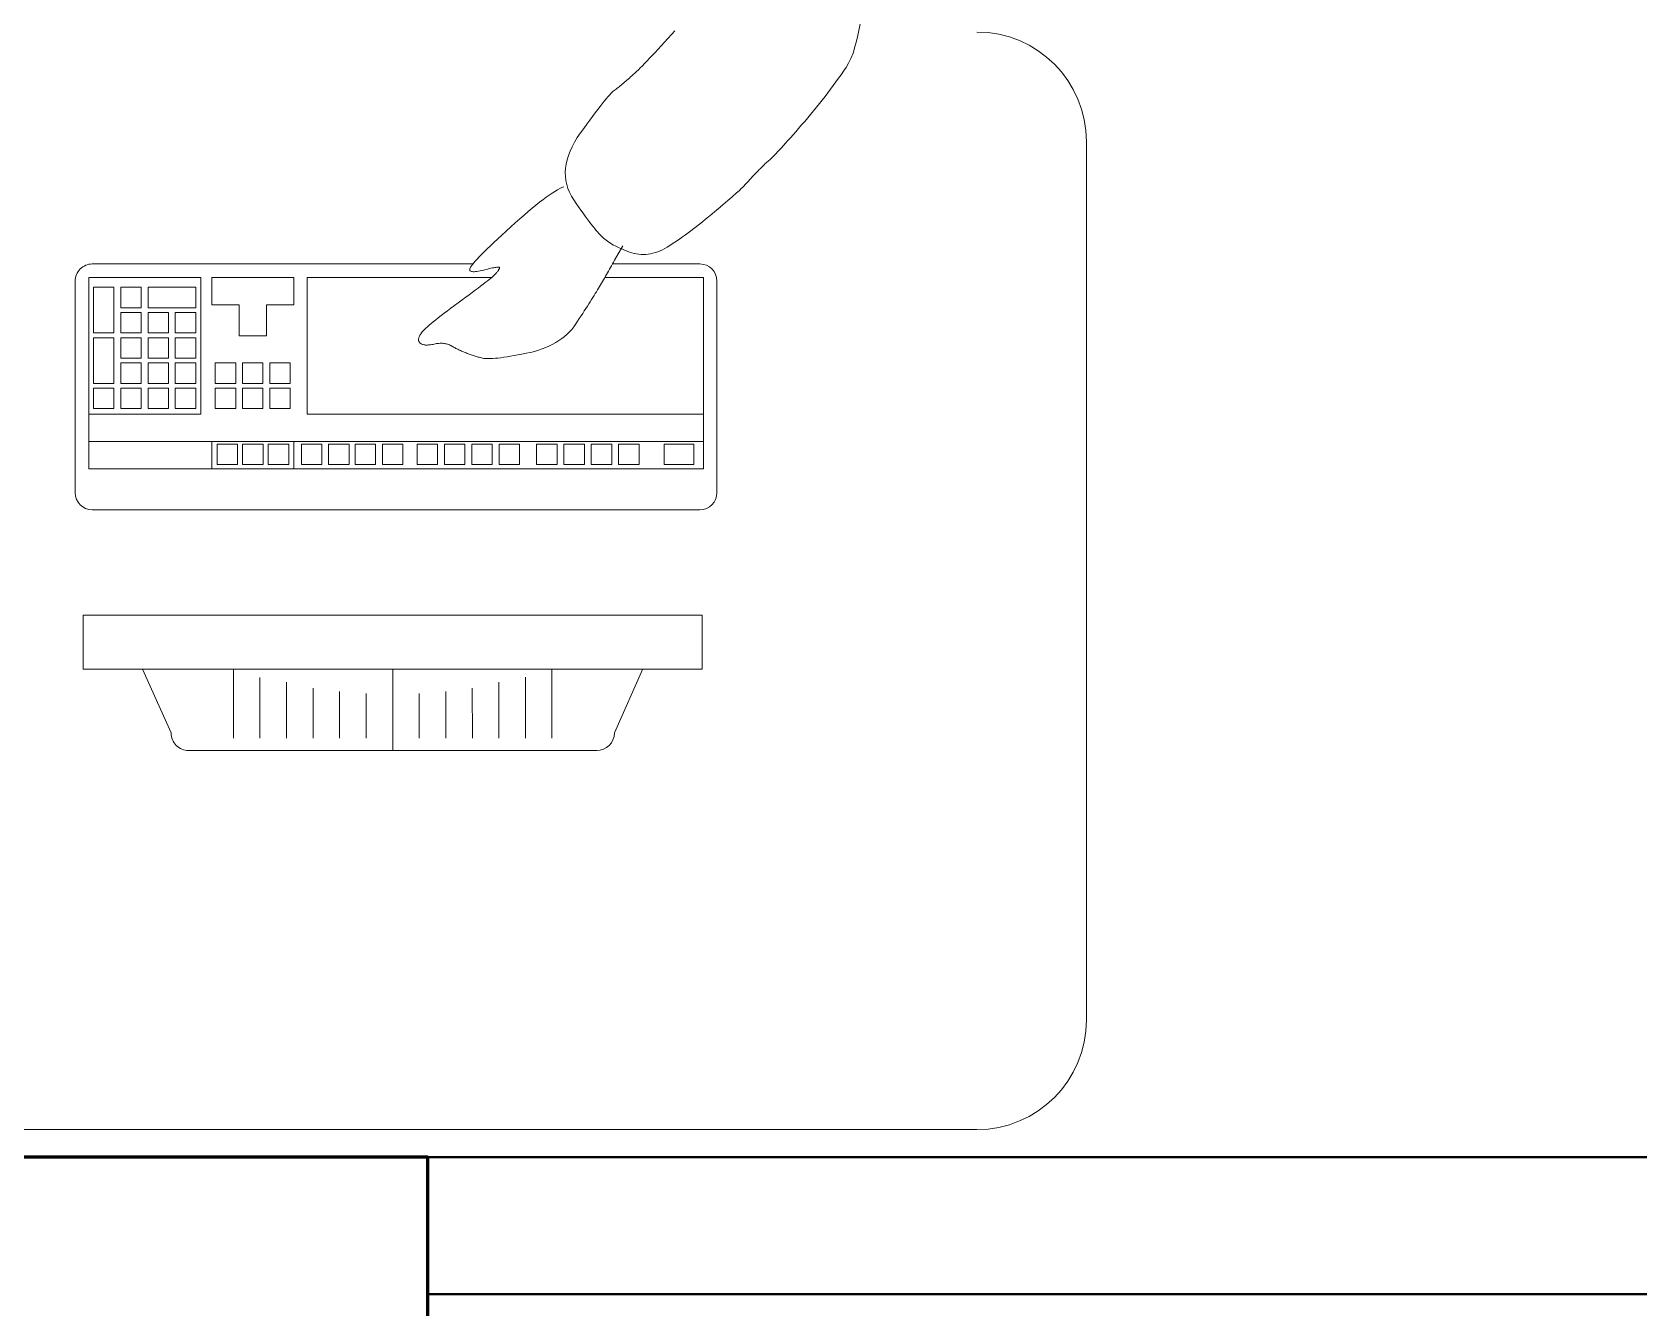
# Model space of a CAD drawing. Header units: millimetres. Extents: x 1393 to 3101, y -2944 to -480.
# Drawn here: x 1488.2 to 1605.4, y -1750.8 to -1657.8 of the extents above; entities that cross this region are included whole.
import ezdxf

# ---------------------------------------------------------------- set-up
doc = ezdxf.new("R2010")
doc.units = ezdxf.units.MM
for name, color, linetype, lineweight in [('DUVAR', 7, 'Continuous', 40), ('kolon', 1, 'Continuous', 40), ('TEFRİŞ_İÇ', 224, 'Continuous', 13)]:
    doc.layers.add(name, color=color, linetype=linetype, lineweight=lineweight)

# ---------------------------------------------------------------- blocks, each defined once
blk = doc.blocks.new('A$C22EE4B40')
at = {"layer": 'TEFRİŞ_İÇ', "linetype": 'Continuous'}
for p, q in [((1.02007, 1.353132), (0.079999, 1.353132)), ((-0.000001, 1.273132), (-0.000001, 0.632652)), ((0.357234, 1.076709), (0.654792, 1.076746)), ((0.389861, 1.017715), (0.389843, 1.067631)), ((0.409222, 1.023284), (0.409205, 1.067633)), ((0.428584, 1.026907), (0.428567, 1.067636)), ((0.447945, 1.031241), (0.447929, 1.067638)), ((0.467307, 1.033694), (0.46729, 1.06764)), ((0.486668, 1.03516), (0.486652, 1.067643)), ((0.506013, 1.076727), (0.506013, 1.01721)), ((0.50603, 1.035649), (0.506014, 1.067645)), ((0.525392, 1.035165), (0.525376, 1.067648)), ((0.544754, 1.033704), (0.544738, 1.06765)), ((0.564116, 1.031255), (0.5641, 1.067652)), ((0.583479, 1.026926), (0.583462, 1.067655)), ((0.602841, 1.023308), (0.602824, 1.067657)), ((0.622204, 1.017743), (0.622185, 1.067659)), ((0.323534, 1.017165), (0.344328, 1.0638)), ((0.688542, 1.01721), (0.667702, 1.063839)), ((0.281939, 0.901113), (0.725151, 0.901113)), ((0.26949, 0.888663), (0.26949, 0.734286)), ((0.737601, 0.888663), (0.737601, 0.734286)), ((0.279449, 0.871233), (0.727641, 0.871233)), ((0.279449, 0.871233), (0.279449, 0.731796)), ((0.286481, 0.868164), (0.30791, 0.868164)), ((0.286481, 0.853224), (0.286481, 0.868164)), ((0.30791, 0.853224), (0.30791, 0.868164)), ((0.326321, 0.853224), (0.326321, 0.868164)), ((0.326321, 0.868164), (0.34126, 0.868164)), ((0.34126, 0.853224), (0.34126, 0.868164)), ((0.34624, 0.853224), (0.34624, 0.868164)), ((0.34624, 0.868164), (0.36118, 0.868164)), ((0.36118, 0.853224), (0.36118, 0.868164)), ((0.36616, 0.853224), (0.36616, 0.868164)), ((0.36616, 0.868164), (0.3811, 0.868164)), ((0.3811, 0.853224), (0.3811, 0.868164)), ((0.38608, 0.853224), (0.38608, 0.868164)), ((0.38608, 0.868164), (0.401019, 0.868164)), ((0.401019, 0.853224), (0.401019, 0.868164)), ((0.413476, 0.853224), (0.413476, 0.868164)), ((0.413476, 0.868164), (0.428416, 0.868164)), ((0.428416, 0.853224), (0.428416, 0.868164)), ((0.433396, 0.853224), (0.433396, 0.868164)), ((0.433396, 0.868164), (0.448336, 0.868164)), ((0.448336, 0.853224), (0.448336, 0.868164)), ((0.453315, 0.853224), (0.453315, 0.868164)), ((0.453315, 0.868164), (0.468255, 0.868164)), ((0.468255, 0.853224), (0.468255, 0.868164)), ((0.473235, 0.868164), (0.488175, 0.868164)), ((0.473235, 0.853224), (0.473235, 0.868164)), ((0.488175, 0.853224), (0.488175, 0.868164)), ((0.498612, 0.853224), (0.498612, 0.868164)), ((0.498612, 0.868164), (0.513552, 0.868164)), ((0.513552, 0.853224), (0.513552, 0.868164)), ((0.518532, 0.853224), (0.518532, 0.868164)), ((0.518532, 0.868164), (0.533471, 0.868164)), ((0.533471, 0.853224), (0.533471, 0.868164)), ((0.537796, 0.853224), (0.537796, 0.868164)), ((0.552736, 0.868164), (0.537796, 0.868164)), ((0.552736, 0.853224), (0.552736, 0.868164)), ((0.557716, 0.853224), (0.557716, 0.868164)), ((0.572656, 0.868164), (0.557716, 0.868164)), ((0.572656, 0.853224), (0.572656, 0.868164)), ((0.578244, 0.871233), (0.578244, 0.851313)), ((0.581891, 0.868171), (0.596831, 0.868171)), ((0.581891, 0.853232), (0.581891, 0.868171)), ((0.596831, 0.853232), (0.596831, 0.868171)), ((0.61546, 0.86817), (0.60052, 0.86817)), ((0.60052, 0.85323), (0.60052, 0.86817)), ((0.61546, 0.85323), (0.61546, 0.86817)), ((0.634109, 0.868167), (0.619169, 0.868167)), ((0.619169, 0.853228), (0.619169, 0.868167)), ((0.634109, 0.853228), (0.634109, 0.868167)), ((0.638003, 0.871233), (0.638003, 0.851313)), ((0.727641, 0.871233), (0.727641, 0.731796)), ((0.279449, 0.851313), (0.727641, 0.851313)), ((0.286481, 0.853224), (0.30791, 0.853224)), ((0.326321, 0.853224), (0.34126, 0.853224)), ((0.34624, 0.853224), (0.36118, 0.853224)), ((0.36616, 0.853224), (0.3811, 0.853224)), ((0.38608, 0.853224), (0.401019, 0.853224)), ((0.413476, 0.853224), (0.428416, 0.853224)), ((0.433396, 0.853224), (0.448336, 0.853224)), ((0.453315, 0.853224), (0.468255, 0.853224)), ((0.473235, 0.853224), (0.488175, 0.853224)), ((0.498612, 0.853224), (0.513552, 0.853224)), ((0.518532, 0.853224), (0.533471, 0.853224)), ((0.552736, 0.853224), (0.537796, 0.853224)), ((0.572656, 0.853224), (0.557716, 0.853224)), ((0.581891, 0.853232), (0.596831, 0.853232)), ((0.61546, 0.85323), (0.60052, 0.85323)), ((0.634109, 0.853228), (0.619169, 0.853228)), ((0.279449, 0.831394), (0.568284, 0.831394)), ((0.568284, 0.831394), (0.568284, 0.731796)), ((0.580709, 0.81236), (0.580709, 0.8273)), ((0.580709, 0.8273), (0.595648, 0.8273)), ((0.595648, 0.81236), (0.595648, 0.8273)), ((0.600628, 0.81236), (0.600628, 0.8273)), ((0.600628, 0.8273), (0.615568, 0.8273)), ((0.615568, 0.81236), (0.615568, 0.8273)), ((0.620548, 0.81236), (0.620548, 0.8273)), ((0.620548, 0.8273), (0.635488, 0.8273)), ((0.635488, 0.81236), (0.635488, 0.8273)), ((0.6459, 0.831394), (0.727641, 0.831394)), ((0.6459, 0.831394), (0.6459, 0.731796)), ((0.649635, 0.8273), (0.664575, 0.8273)), ((0.649635, 0.81236), (0.649635, 0.8273)), ((0.664575, 0.81236), (0.664575, 0.8273)), ((0.669555, 0.8273), (0.684495, 0.8273)), ((0.669555, 0.81236), (0.669555, 0.8273)), ((0.684495, 0.81236), (0.684495, 0.8273)), ((0.689475, 0.8273), (0.704414, 0.8273)), ((0.689475, 0.81236), (0.689475, 0.8273)), ((0.704414, 0.81236), (0.704414, 0.8273)), ((0.709394, 0.8273), (0.724334, 0.8273)), ((0.709394, 0.81236), (0.709394, 0.8273)), ((0.724334, 0.81236), (0.724334, 0.8273)), ((0.580709, 0.81236), (0.595648, 0.81236)), ((0.580709, 0.808906), (0.595648, 0.808906)), ((0.580709, 0.793967), (0.580709, 0.808906)), ((0.595648, 0.793967), (0.595648, 0.808906)), ((0.600628, 0.81236), (0.615568, 0.81236)), ((0.600628, 0.808906), (0.615568, 0.808906)), ((0.600628, 0.793967), (0.600628, 0.808906)), ((0.615568, 0.793967), (0.615568, 0.808906)), ((0.620548, 0.81236), (0.635488, 0.81236)), ((0.620548, 0.808906), (0.635488, 0.808906)), ((0.620548, 0.793967), (0.620548, 0.808906)), ((0.635488, 0.793967), (0.635488, 0.808906)), ((0.649635, 0.81236), (0.664575, 0.81236)), ((0.649635, 0.793967), (0.649635, 0.808906)), ((0.649635, 0.808906), (0.664575, 0.808906)), ((0.664575, 0.793967), (0.664575, 0.808906)), ((0.669555, 0.81236), (0.684495, 0.81236)), ((0.669555, 0.793967), (0.669555, 0.808906)), ((0.669555, 0.808906), (0.684495, 0.808906)), ((0.684495, 0.793967), (0.684495, 0.808906)), ((0.689475, 0.81236), (0.704414, 0.81236)), ((0.689475, 0.793967), (0.689475, 0.808906)), ((0.689475, 0.808906), (0.704414, 0.808906)), ((0.704414, 0.793967), (0.704414, 0.808906)), ((0.709394, 0.81236), (0.724334, 0.81236)), ((0.709394, 0.808906), (0.724334, 0.808906)), ((0.709394, 0.775573), (0.709394, 0.808906)), ((0.724334, 0.775573), (0.724334, 0.808906)), ((0.402549, 0.78554), (0.399671, 0.784686)), ((0.405542, 0.786306), (0.402549, 0.78554)), ((0.408646, 0.786985), (0.405542, 0.786306)), ((0.411736, 0.787595), (0.408646, 0.786985)), ((0.414677, 0.788153), (0.411736, 0.787595)), ((0.417472, 0.788658), (0.414677, 0.788153)), ((0.42012, 0.78911), (0.417472, 0.788658)), ((0.422622, 0.789513), (0.42012, 0.78911)), ((0.424976, 0.789862), (0.422622, 0.789513)), ((0.427183, 0.790159), (0.424976, 0.789862)), ((0.429243, 0.790404), (0.427183, 0.790159)), ((0.431158, 0.790598), (0.429243, 0.790404)), ((0.432925, 0.79074), (0.431158, 0.790598)), ((0.434545, 0.79083), (0.432925, 0.79074)), ((0.436018, 0.790867), (0.434545, 0.79083)), ((0.437345, 0.790854), (0.436018, 0.790867)), ((0.438524, 0.790788), (0.437345, 0.790854)), ((0.439557, 0.79067), (0.438524, 0.790788)), ((0.440442, 0.7905), (0.439557, 0.79067)), ((0.441251, 0.790302), (0.440442, 0.7905)), ((0.442052, 0.790098), (0.441251, 0.790302)), ((0.442845, 0.789891), (0.442052, 0.790098)), ((0.44363, 0.789678), (0.442845, 0.789891)), ((0.444408, 0.789461), (0.44363, 0.789678)), ((0.445177, 0.789238), (0.444408, 0.789461)), ((0.445938, 0.789012), (0.445177, 0.789238)), ((0.446691, 0.788779), (0.445938, 0.789012)), ((0.447437, 0.788543), (0.446691, 0.788779)), ((0.448175, 0.788301), (0.447437, 0.788543)), ((0.448905, 0.788055), (0.448175, 0.788301)), ((0.449626, 0.787803), (0.448905, 0.788055)), ((0.450341, 0.787548), (0.449626, 0.787803)), ((0.451047, 0.787287), (0.450341, 0.787548)), ((0.451745, 0.787021), (0.451047, 0.787287)), ((0.452434, 0.78675), (0.451745, 0.787021)), ((0.453121, 0.786475), (0.452434, 0.78675)), ((0.453806, 0.786192), (0.453121, 0.786475)), ((0.454489, 0.785903), (0.453806, 0.786192)), ((0.455169, 0.785608), (0.454489, 0.785903)), ((0.455849, 0.785307), (0.455169, 0.785608)), ((0.456526, 0.785), (0.455849, 0.785307)), ((0.580709, 0.793967), (0.595648, 0.793967)), ((0.600628, 0.793967), (0.615568, 0.793967)), ((0.620548, 0.793967), (0.635488, 0.793967)), ((0.649635, 0.793967), (0.664575, 0.793967)), ((0.649635, 0.790513), (0.664575, 0.790513)), ((0.649635, 0.775573), (0.649635, 0.790513)), ((0.664575, 0.775573), (0.664575, 0.790513)), ((0.669555, 0.793967), (0.684495, 0.793967)), ((0.669555, 0.790513), (0.684495, 0.790513)), ((0.669555, 0.775573), (0.669555, 0.790513)), ((0.684495, 0.775573), (0.684495, 0.790513)), ((0.689475, 0.793967), (0.704414, 0.793967)), ((0.689475, 0.790513), (0.704414, 0.790513)), ((0.689475, 0.775573), (0.689475, 0.790513)), ((0.704414, 0.775573), (0.704414, 0.790513)), ((0.380714, 0.774693), (0.378852, 0.773048)), ((0.382687, 0.776249), (0.380714, 0.774693)), ((0.384774, 0.777717), (0.382687, 0.776249)), ((0.386972, 0.779098), (0.384774, 0.777717)), ((0.389287, 0.780391), (0.386972, 0.779098)), ((0.391713, 0.781597), (0.389287, 0.780391)), ((0.394252, 0.782714), (0.391713, 0.781597)), ((0.396904, 0.783743), (0.394252, 0.782714)), ((0.399671, 0.784686), (0.396904, 0.783743)), ((0.457203, 0.784686), (0.456526, 0.785)), ((0.457877, 0.784365), (0.457203, 0.784686)), ((0.458551, 0.784039), (0.457877, 0.784365)), ((0.459224, 0.783705), (0.458551, 0.784039)), ((0.459895, 0.783365), (0.459224, 0.783705)), ((0.460563, 0.783019), (0.459895, 0.783365)), ((0.461231, 0.782667), (0.460563, 0.783019)), ((0.461895, 0.782308), (0.461231, 0.782667)), ((0.46256, 0.781944), (0.461895, 0.782308)), ((0.463222, 0.781572), (0.46256, 0.781944)), ((0.463893, 0.781216), (0.463222, 0.781572)), ((0.464578, 0.780897), (0.463893, 0.781216)), ((0.465279, 0.780614), (0.464578, 0.780897)), ((0.465994, 0.780367), (0.465279, 0.780614)), ((0.466728, 0.780158), (0.465994, 0.780367)), ((0.467475, 0.779984), (0.466728, 0.780158)), ((0.468238, 0.779847), (0.467475, 0.779984)), ((0.469015, 0.779746), (0.468238, 0.779847)), ((0.46981, 0.779683), (0.469015, 0.779746)), ((0.470619, 0.779656), (0.46981, 0.779683)), ((0.471445, 0.779666), (0.470619, 0.779656)), ((0.472285, 0.779711), (0.471445, 0.779666)), ((0.473142, 0.779794), (0.472285, 0.779711)), ((0.474013, 0.779913), (0.473142, 0.779794)), ((0.4749, 0.780069), (0.474013, 0.779913)), ((0.475801, 0.780261), (0.4749, 0.780069)), ((0.476695, 0.780456), (0.475801, 0.780261)), ((0.477554, 0.780618), (0.476695, 0.780456)), ((0.478379, 0.78075), (0.477554, 0.780618)), ((0.479168, 0.780848), (0.478379, 0.78075)), ((0.479923, 0.780915), (0.479168, 0.780848)), ((0.480642, 0.780949), (0.479923, 0.780915)), ((0.481329, 0.780952), (0.480642, 0.780949)), ((0.481979, 0.780922), (0.481329, 0.780952)), ((0.482597, 0.780862), (0.481979, 0.780922)), ((0.483178, 0.780768), (0.482597, 0.780862)), ((0.483726, 0.780643), (0.483178, 0.780768)), ((0.484239, 0.780485), (0.483726, 0.780643)), ((0.484717, 0.780297), (0.484239, 0.780485)), ((0.48516, 0.780075), (0.484717, 0.780297)), ((0.485569, 0.779822), (0.48516, 0.780075)), ((0.485943, 0.779536), (0.485569, 0.779822)), ((0.485842, 0.773261), (0.486189, 0.773846)), ((0.486275, 0.779225), (0.485943, 0.779536)), ((0.486189, 0.773846), (0.486482, 0.77441)), ((0.486554, 0.778892), (0.486275, 0.779225)), ((0.486482, 0.77441), (0.486725, 0.774953)), ((0.486782, 0.778539), (0.486554, 0.778892)), ((0.486725, 0.774953), (0.486913, 0.775475)), ((0.486956, 0.778164), (0.486782, 0.778539)), ((0.486913, 0.775475), (0.487052, 0.775975)), ((0.48708, 0.777769), (0.486956, 0.778164)), ((0.487052, 0.775975), (0.487135, 0.776455)), ((0.487151, 0.777351), (0.48708, 0.777769)), ((0.487135, 0.776455), (0.48717, 0.776914)), ((0.48717, 0.776914), (0.487151, 0.777351)), ((0.598164, 0.774191), (0.618083, 0.774191)), ((0.598164, 0.774191), (0.598164, 0.751715)), ((0.618083, 0.774191), (0.618083, 0.751715)), ((0.649635, 0.775573), (0.664575, 0.775573)), ((0.669555, 0.775573), (0.684495, 0.775573)), ((0.689475, 0.775573), (0.704414, 0.775573)), ((0.709394, 0.775573), (0.724334, 0.775573)), ((0.371214, 0.763582), (0.369921, 0.761621)), ((0.372543, 0.765595), (0.371214, 0.763582)), ((0.373952, 0.767591), (0.372543, 0.765595)), ((0.375472, 0.769498), (0.373952, 0.767591)), ((0.377106, 0.771317), (0.375472, 0.769498)), ((0.378852, 0.773048), (0.377106, 0.771317)), ((0.47275, 0.761076), (0.474648, 0.762583)), ((0.474648, 0.762583), (0.476396, 0.763998)), ((0.476396, 0.763998), (0.477995, 0.765322)), ((0.477995, 0.765322), (0.479444, 0.766555)), ((0.479444, 0.766555), (0.480744, 0.767697)), ((0.480744, 0.767697), (0.481892, 0.768746)), ((0.481892, 0.768746), (0.482893, 0.769704)), ((0.482893, 0.769704), (0.483743, 0.77057)), ((0.483743, 0.77057), (0.484444, 0.771345)), ((0.484444, 0.771345), (0.484994, 0.772028)), ((0.484994, 0.772028), (0.485444, 0.772656)), ((0.485444, 0.772656), (0.485842, 0.773261)), ((0.649635, 0.772119), (0.664575, 0.772119)), ((0.649635, 0.75718), (0.649635, 0.772119)), ((0.664575, 0.75718), (0.664575, 0.772119)), ((0.669555, 0.772119), (0.684495, 0.772119)), ((0.669555, 0.75718), (0.669555, 0.772119)), ((0.684495, 0.75718), (0.684495, 0.772119)), ((0.689475, 0.772119), (0.704414, 0.772119)), ((0.689475, 0.75718), (0.689475, 0.772119)), ((0.704414, 0.75718), (0.704414, 0.772119)), ((0.709394, 0.772119), (0.724334, 0.772119)), ((0.709394, 0.738786), (0.709394, 0.772119)), ((0.724334, 0.738786), (0.724334, 0.772119)), ((0.362989, 0.750919), (0.361972, 0.749314)), ((0.364048, 0.752576), (0.362989, 0.750919)), ((0.365144, 0.754282), (0.364048, 0.752576)), ((0.366281, 0.756041), (0.365144, 0.754282)), ((0.367454, 0.75785), (0.366281, 0.756041)), ((0.368669, 0.75971), (0.367454, 0.75785)), ((0.369921, 0.761621), (0.368669, 0.75971)), ((0.455425, 0.74806), (0.458219, 0.75011)), ((0.458219, 0.75011), (0.461017, 0.752167)), ((0.461017, 0.752167), (0.463663, 0.754131)), ((0.463663, 0.754131), (0.466159, 0.756005)), ((0.466159, 0.756005), (0.468506, 0.757787)), ((0.468506, 0.757787), (0.470703, 0.759477)), ((0.470703, 0.759477), (0.47275, 0.761076)), ((0.578244, 0.751715), (0.598164, 0.751715)), ((0.578244, 0.751715), (0.578244, 0.731796)), ((0.618083, 0.751715), (0.638003, 0.751715)), ((0.638003, 0.751715), (0.638003, 0.731796)), ((0.649635, 0.75718), (0.664575, 0.75718)), ((0.649635, 0.753726), (0.684495, 0.753726)), ((0.649635, 0.738786), (0.649635, 0.753726)), ((0.669555, 0.75718), (0.684495, 0.75718)), ((0.684495, 0.738786), (0.684495, 0.753726)), ((0.689475, 0.75718), (0.704414, 0.75718)), ((0.689475, 0.753726), (0.704414, 0.753726)), ((0.689475, 0.738786), (0.689475, 0.753726)), ((0.704414, 0.738786), (0.704414, 0.753726)), ((0.35594, 0.739506), (0.355217, 0.738281)), ((0.356685, 0.740756), (0.35594, 0.739506)), ((0.357468, 0.742054), (0.356685, 0.740756)), ((0.35829, 0.743405), (0.357468, 0.742054)), ((0.359151, 0.744806), (0.35829, 0.743405)), ((0.360054, 0.746258), (0.359151, 0.744806)), ((0.360993, 0.74776), (0.360054, 0.746258)), ((0.361972, 0.749314), (0.360993, 0.74776)), ((0.441868, 0.737949), (0.443746, 0.739373)), ((0.443746, 0.739373), (0.445776, 0.740902)), ((0.445776, 0.740902), (0.44796, 0.742535)), ((0.44796, 0.742535), (0.450296, 0.744273)), ((0.450296, 0.744273), (0.452784, 0.746115)), ((0.452784, 0.746115), (0.455425, 0.74806)), ((0.649635, 0.738786), (0.684495, 0.738786)), ((0.689475, 0.738786), (0.704414, 0.738786)), ((0.709394, 0.738786), (0.724334, 0.738786)), ((0.279449, 0.731796), (0.351415, 0.731796)), ((0.34862, 0.726965), (0.34788, 0.725676)), ((0.349359, 0.728248), (0.34862, 0.726965)), ((0.350097, 0.729523), (0.349359, 0.728248)), ((0.350833, 0.730794), (0.350097, 0.729523)), ((0.351567, 0.732058), (0.350833, 0.730794)), ((0.3523, 0.733316), (0.351567, 0.732058)), ((0.353032, 0.734566), (0.3523, 0.733316)), ((0.353761, 0.735811), (0.353032, 0.734566)), ((0.35449, 0.737049), (0.353761, 0.735811)), ((0.355217, 0.738281), (0.35449, 0.737049)), ((0.428953, 0.726492), (0.429178, 0.726803)), ((0.429178, 0.726803), (0.429428, 0.72713)), ((0.429428, 0.72713), (0.429702, 0.72747)), ((0.429702, 0.72747), (0.429999, 0.727824)), ((0.429999, 0.727824), (0.430319, 0.728193)), ((0.430319, 0.728193), (0.430664, 0.728577)), ((0.430664, 0.728577), (0.431031, 0.728975)), ((0.431031, 0.728975), (0.431423, 0.729388)), ((0.431423, 0.729388), (0.431837, 0.729815)), ((0.431837, 0.729815), (0.432341, 0.730302)), ((0.432341, 0.730302), (0.432998, 0.730893)), ((0.432998, 0.730893), (0.433807, 0.731588)), ((0.433807, 0.731588), (0.434768, 0.732387)), ((0.433807, 0.731588), (0.568284, 0.731796)), ((0.434768, 0.732387), (0.435883, 0.733291)), ((0.435883, 0.733291), (0.437151, 0.734299)), ((0.437151, 0.734299), (0.438571, 0.735411)), ((0.438571, 0.735411), (0.440142, 0.736627)), ((0.44101, 0.726596), (0.439571, 0.726233)), ((0.440142, 0.736627), (0.441868, 0.737949)), ((0.442339, 0.726897), (0.44101, 0.726596)), ((0.443559, 0.727137), (0.442339, 0.726897)), ((0.444669, 0.727316), (0.443559, 0.727137)), ((0.445672, 0.727434), (0.444669, 0.727316)), ((0.446565, 0.72749), (0.445672, 0.727434)), ((0.44735, 0.727485), (0.446565, 0.72749)), ((0.448025, 0.727419), (0.44735, 0.727485)), ((0.448593, 0.727294), (0.448025, 0.727419)), ((0.449051, 0.727106), (0.448593, 0.727294)), ((0.449401, 0.726857), (0.449051, 0.727106)), ((0.449641, 0.726547), (0.449401, 0.726857)), ((0.578244, 0.731796), (0.638003, 0.731796)), ((0.6459, 0.731796), (0.727641, 0.731796)), ((0.281939, 0.721836), (0.345686, 0.721836)), ((0.319664, 0.714719), (0.321383, 0.714896)), ((0.321383, 0.714896), (0.323097, 0.714967)), ((0.323097, 0.714967), (0.324804, 0.714932)), ((0.324804, 0.714932), (0.326505, 0.714791)), ((0.344154, 0.719134), (0.338163, 0.708542)), ((0.344902, 0.720456), (0.344154, 0.719134)), ((0.345649, 0.721771), (0.344902, 0.720456)), ((0.346394, 0.723078), (0.345649, 0.721771)), ((0.347137, 0.724379), (0.346394, 0.723078)), ((0.34788, 0.725676), (0.347137, 0.724379)), ((0.42803, 0.724715), (0.428091, 0.724926)), ((0.42803, 0.724531), (0.42803, 0.724715)), ((0.428125, 0.724383), (0.42803, 0.724531)), ((0.428091, 0.724926), (0.428176, 0.725151)), ((0.428317, 0.724274), (0.428125, 0.724383)), ((0.428176, 0.725151), (0.428284, 0.72539)), ((0.428284, 0.72539), (0.428415, 0.725644)), ((0.428605, 0.724201), (0.428317, 0.724274)), ((0.428415, 0.725644), (0.428571, 0.725912)), ((0.428571, 0.725912), (0.428751, 0.726195)), ((0.428991, 0.724166), (0.428605, 0.724201)), ((0.428751, 0.726195), (0.428953, 0.726492)), ((0.42947, 0.724167), (0.428991, 0.724166)), ((0.430048, 0.724206), (0.42947, 0.724167)), ((0.43072, 0.724282), (0.430048, 0.724206)), ((0.43149, 0.724396), (0.43072, 0.724282)), ((0.432356, 0.724547), (0.43149, 0.724396)), ((0.433319, 0.724736), (0.432356, 0.724547)), ((0.434376, 0.72496), (0.433319, 0.724736)), ((0.435531, 0.725223), (0.434376, 0.72496)), ((0.436781, 0.725522), (0.435531, 0.725223)), ((0.438129, 0.725859), (0.436781, 0.725522)), ((0.439571, 0.726233), (0.438129, 0.725859)), ((0.439192, 0.712949), (0.441138, 0.714894)), ((0.441138, 0.714894), (0.442885, 0.716681)), ((0.442885, 0.716681), (0.444432, 0.718306)), ((0.444432, 0.718306), (0.44578, 0.719772)), ((0.44578, 0.719772), (0.446926, 0.721076)), ((0.446926, 0.721076), (0.447874, 0.722222)), ((0.447554, 0.721836), (0.725151, 0.721836)), ((0.447874, 0.722222), (0.448621, 0.723207)), ((0.448621, 0.723207), (0.44917, 0.724032)), ((0.44917, 0.724032), (0.449517, 0.724696)), ((0.449517, 0.724696), (0.449712, 0.725251)), ((0.449774, 0.726177), (0.449641, 0.726547)), ((0.449712, 0.725251), (0.449798, 0.725745)), ((0.449798, 0.725745), (0.449774, 0.726177)), ((0.294544, 0.702061), (0.29649, 0.70343)), ((0.29649, 0.70343), (0.298401, 0.704745)), ((0.298401, 0.704745), (0.300281, 0.706008)), ((0.300281, 0.706008), (0.302127, 0.707219)), ((0.302127, 0.707219), (0.303941, 0.708377)), ((0.303941, 0.708377), (0.30572, 0.709482)), ((0.30572, 0.709482), (0.307483, 0.710509)), ((0.307483, 0.710509), (0.309239, 0.711429)), ((0.309239, 0.711429), (0.310991, 0.712243)), ((0.310991, 0.712243), (0.312736, 0.71295)), ((0.312736, 0.71295), (0.314477, 0.713552)), ((0.314477, 0.713552), (0.316212, 0.714047)), ((0.316212, 0.714047), (0.317941, 0.714437)), ((0.317941, 0.714437), (0.319664, 0.714719)), ((0.326505, 0.714791), (0.328202, 0.714543)), ((0.328202, 0.714543), (0.329894, 0.714189)), ((0.329894, 0.714189), (0.331579, 0.71373)), ((0.331579, 0.71373), (0.333259, 0.713162)), ((0.333259, 0.713162), (0.334909, 0.712541)), ((0.334909, 0.712541), (0.336504, 0.71191)), ((0.336504, 0.71191), (0.338044, 0.711275)), ((0.338044, 0.711275), (0.339527, 0.710632)), ((0.339527, 0.710632), (0.340957, 0.709983)), ((0.340957, 0.709983), (0.342329, 0.709326)), ((0.342329, 0.709326), (0.343647, 0.708663)), ((0.343647, 0.708663), (0.344909, 0.707992)), ((0.344909, 0.707992), (0.346116, 0.707316)), ((0.346116, 0.707316), (0.347268, 0.706631)), ((0.347268, 0.706631), (0.348364, 0.705941)), ((0.348364, 0.705941), (0.349405, 0.705243)), ((0.349405, 0.705243), (0.350391, 0.704539)), ((0.350391, 0.704539), (0.351321, 0.703828)), ((0.351321, 0.703828), (0.352195, 0.70311)), ((0.426464, 0.70082), (0.429409, 0.703565)), ((0.429409, 0.703565), (0.432154, 0.706151)), ((0.432154, 0.706151), (0.4347, 0.708577)), ((0.4347, 0.708577), (0.437046, 0.710843)), ((0.437046, 0.710843), (0.439192, 0.712949)), ((0.28001, 0.691011), (0.282184, 0.692747)), ((0.282184, 0.692747), (0.284328, 0.694431)), ((0.284328, 0.694431), (0.286436, 0.696063)), ((0.286436, 0.696063), (0.288513, 0.697641)), ((0.288513, 0.697641), (0.290555, 0.699166)), ((0.290555, 0.699166), (0.292566, 0.70064)), ((0.292566, 0.70064), (0.294544, 0.702061)), ((0.352195, 0.70311), (0.353014, 0.702384)), ((0.353014, 0.702384), (0.353839, 0.701595)), ((0.353839, 0.701595), (0.354727, 0.700682)), ((0.354727, 0.700682), (0.35568, 0.699647)), ((0.35568, 0.699647), (0.356697, 0.698489)), ((0.356697, 0.698489), (0.357779, 0.697208)), ((0.357779, 0.697208), (0.358924, 0.695803)), ((0.358924, 0.695803), (0.360135, 0.694275)), ((0.360135, 0.694275), (0.361409, 0.692625)), ((0.361409, 0.692625), (0.362749, 0.690852)), ((0.413338, 0.688883), (0.416593, 0.691784)), ((0.416593, 0.691784), (0.419973, 0.694847)), ((0.419973, 0.694847), (0.423318, 0.697914)), ((0.423318, 0.697914), (0.426464, 0.70082)), ((0.265063, 0.678551), (0.266945, 0.680147)), ((0.266945, 0.680147), (0.268943, 0.681835)), ((0.268943, 0.681835), (0.271058, 0.683615)), ((0.271058, 0.683615), (0.273288, 0.685487)), ((0.273288, 0.685487), (0.275562, 0.687381)), ((0.275562, 0.687381), (0.277802, 0.689223)), ((0.277802, 0.689223), (0.28001, 0.691011)), ((0.362749, 0.690852), (0.364153, 0.688955)), ((0.364153, 0.688955), (0.365621, 0.686936)), ((0.365621, 0.686936), (0.367152, 0.684794)), ((0.367152, 0.684794), (0.368749, 0.682529)), ((0.368749, 0.682529), (0.37041, 0.68014)), ((0.37041, 0.68014), (0.372135, 0.677628)), ((0.40159, 0.678926), (0.404338, 0.681169)), ((0.404338, 0.681169), (0.407211, 0.683576)), ((0.407211, 0.683576), (0.410212, 0.686148)), ((0.410212, 0.686148), (0.413338, 0.688883)), ((0.252645, 0.667707), (0.253363, 0.668375)), ((0.253363, 0.668375), (0.254197, 0.669133)), ((0.254197, 0.669133), (0.255149, 0.669986)), ((0.255149, 0.669986), (0.256216, 0.670932)), ((0.256216, 0.670932), (0.2574, 0.671969)), ((0.2574, 0.671969), (0.258699, 0.673099)), ((0.258699, 0.673099), (0.260116, 0.674323)), ((0.260116, 0.674323), (0.261649, 0.67564)), ((0.261649, 0.67564), (0.263298, 0.67705)), ((0.263298, 0.67705), (0.265063, 0.678551)), ((0.372135, 0.677628), (0.373924, 0.674994)), ((0.373924, 0.674994), (0.375615, 0.672277)), ((0.375615, 0.672277), (0.377038, 0.669517)), ((0.377038, 0.669517), (0.378196, 0.666713)), ((0.385916, 0.667824), (0.387774, 0.668917)), ((0.387774, 0.668917), (0.38976, 0.670175)), ((0.38976, 0.670175), (0.391872, 0.671597)), ((0.391872, 0.671597), (0.394112, 0.673183)), ((0.394112, 0.673183), (0.396476, 0.674933)), ((0.396476, 0.674933), (0.39897, 0.676848)), ((0.39897, 0.676848), (0.40159, 0.678926)), ((0.24159, 0.656058), (0.242316, 0.656843)), ((0.242316, 0.656843), (0.243036, 0.657624)), ((0.243036, 0.657624), (0.243735, 0.658382)), ((0.243735, 0.658382), (0.244416, 0.659118)), ((0.244416, 0.659118), (0.245078, 0.659832)), ((0.245078, 0.659832), (0.245722, 0.660523)), ((0.245722, 0.660523), (0.246346, 0.661193)), ((0.246346, 0.661193), (0.246952, 0.66184)), ((0.246952, 0.66184), (0.247538, 0.662463)), ((0.247538, 0.662463), (0.248107, 0.663065)), ((0.248107, 0.663065), (0.248656, 0.663645)), ((0.248656, 0.663645), (0.249188, 0.664203)), ((0.249188, 0.664203), (0.249698, 0.664737)), ((0.249698, 0.664737), (0.250192, 0.66525)), ((0.250192, 0.66525), (0.250666, 0.665739)), ((0.250666, 0.665739), (0.251121, 0.666207)), ((0.251121, 0.666207), (0.251557, 0.666652)), ((0.251557, 0.666652), (0.252043, 0.667133)), ((0.252043, 0.667133), (0.252645, 0.667707)), ((0.378196, 0.666713), (0.379088, 0.663864)), ((0.379088, 0.663864), (0.379714, 0.660973)), ((0.379714, 0.660973), (0.380075, 0.658038)), ((0.380075, 0.658038), (0.38017, 0.65506)), ((0.381099, 0.665527), (0.382578, 0.666129)), ((0.382578, 0.666129), (0.384183, 0.666894)), ((0.384183, 0.666894), (0.385916, 0.667824)), ((0.229507, 0.644375), (0.230331, 0.645151)), ((0.230331, 0.645151), (0.231058, 0.645801)), ((0.231058, 0.645801), (0.23174, 0.646396)), ((0.23174, 0.646396), (0.232424, 0.647004)), ((0.232424, 0.647004), (0.23311, 0.647625)), ((0.23311, 0.647625), (0.233799, 0.648257)), ((0.233799, 0.648257), (0.234494, 0.648903)), ((0.234494, 0.648903), (0.23519, 0.649561)), ((0.23519, 0.649561), (0.235888, 0.650232)), ((0.235888, 0.650232), (0.23659, 0.650915)), ((0.23659, 0.650915), (0.237297, 0.651612)), ((0.237297, 0.651612), (0.238004, 0.652321)), ((0.238004, 0.652321), (0.238715, 0.653043)), ((0.238715, 0.653043), (0.239429, 0.653778)), ((0.239429, 0.653778), (0.240146, 0.654525)), ((0.240146, 0.654525), (0.240866, 0.655285)), ((0.240866, 0.655285), (0.24159, 0.656058)), ((0.378861, 0.645866), (0.377894, 0.642714)), ((0.379563, 0.648974), (0.378861, 0.645866)), ((0.379999, 0.652038), (0.379563, 0.648974)), ((0.38017, 0.65506), (0.379999, 0.652038)), ((0.217713, 0.631803), (0.219411, 0.633697)), ((0.219411, 0.633697), (0.221014, 0.635467)), ((0.221014, 0.635467), (0.222517, 0.637113)), ((0.222517, 0.637113), (0.223926, 0.638635)), ((0.223926, 0.638635), (0.225236, 0.640031)), ((0.225236, 0.640031), (0.22645, 0.641304)), ((0.22645, 0.641304), (0.227565, 0.642452)), ((0.227565, 0.642452), (0.228585, 0.643476)), ((0.228585, 0.643476), (0.229507, 0.644375)), ((0.373396, 0.632997), (0.371366, 0.629671)), ((0.375162, 0.636279), (0.373396, 0.632997)), ((0.37666, 0.639518), (0.375162, 0.636279)), ((0.377894, 0.642714), (0.37666, 0.639518)), ((0.207759, 0.620465), (0.209945, 0.622982)), ((0.209945, 0.622982), (0.212033, 0.625374)), ((0.212033, 0.625374), (0.214023, 0.627642)), ((0.214023, 0.627642), (0.215916, 0.629784)), ((0.215916, 0.629784), (0.217713, 0.631803)), ((0.366696, 0.623002), (0.364434, 0.619883)), ((0.369069, 0.626301), (0.366696, 0.623002)), ((0.371366, 0.629671), (0.369069, 0.626301)), ((0.196912, 0.607499), (0.19903, 0.610104)), ((0.19903, 0.610104), (0.201175, 0.612704)), ((0.201175, 0.612704), (0.203344, 0.615298)), ((0.203344, 0.615298), (0.20554, 0.617885)), ((0.20554, 0.617885), (0.207759, 0.620465)), ((0.358312, 0.611616), (0.356493, 0.609223)), ((0.360241, 0.61419), (0.358312, 0.611616)), ((0.362283, 0.616947), (0.360241, 0.61419)), ((0.364434, 0.619883), (0.362283, 0.616947)), ((0.188691, 0.597015), (0.190707, 0.599643)), ((0.190707, 0.599643), (0.19275, 0.602268)), ((0.19275, 0.602268), (0.194818, 0.604886)), ((0.194818, 0.604886), (0.196912, 0.607499)), ((0.347907, 0.598679), (0.346864, 0.597557)), ((0.349061, 0.599984), (0.347907, 0.598679)), ((0.350325, 0.601468), (0.349061, 0.599984)), ((0.351701, 0.603135), (0.350325, 0.601468)), ((0.353186, 0.604983), (0.351701, 0.603135)), ((0.354784, 0.607013), (0.353186, 0.604983)), ((0.356493, 0.609223), (0.354784, 0.607013)), ((0.178984, 0.58377), (0.180875, 0.586431)), ((0.180875, 0.586431), (0.182791, 0.589086)), ((0.182791, 0.589086), (0.184732, 0.591735)), ((0.184732, 0.591735), (0.186699, 0.594378)), ((0.186699, 0.594378), (0.188691, 0.597015)), ((0.333392, 0.586272), (0.332465, 0.585461)), ((0.334301, 0.587061), (0.333392, 0.586272)), ((0.33519, 0.587827), (0.334301, 0.587061)), ((0.336061, 0.58857), (0.33519, 0.587827)), ((0.336913, 0.589292), (0.336061, 0.58857)), ((0.337747, 0.589991), (0.336913, 0.589292)), ((0.338561, 0.590668), (0.337747, 0.589991)), ((0.339358, 0.591323), (0.338561, 0.590668)), ((0.340135, 0.591955), (0.339358, 0.591323)), ((0.340894, 0.592566), (0.340135, 0.591955)), ((0.341632, 0.593153), (0.340894, 0.592566)), ((0.342353, 0.593719), (0.341632, 0.593153)), ((0.343054, 0.594261), (0.342353, 0.593719)), ((0.343737, 0.594781), (0.343054, 0.594261)), ((0.3444, 0.595279), (0.343737, 0.594781)), ((0.345111, 0.595857), (0.3444, 0.595279)), ((0.345932, 0.596616), (0.345111, 0.595857)), ((0.346864, 0.597557), (0.345932, 0.596616)), ((0.17184, 0.572018), (0.173506, 0.57549)), ((0.173506, 0.57549), (0.175278, 0.578429)), ((0.175278, 0.578429), (0.177119, 0.581103)), ((0.177119, 0.581103), (0.178984, 0.58377)), ((0.322256, 0.575552), (0.320511, 0.573739)), ((0.323894, 0.577236), (0.322256, 0.575552)), ((0.325428, 0.578791), (0.323894, 0.577236)), ((0.326855, 0.580216), (0.325428, 0.578791)), ((0.32818, 0.581513), (0.326855, 0.580216)), ((0.329397, 0.582681), (0.32818, 0.581513)), ((0.33051, 0.583719), (0.329397, 0.582681)), ((0.331517, 0.584627), (0.33051, 0.583719)), ((0.332465, 0.585461), (0.331517, 0.584627)), ((0.167488, 0.558429), (0.168831, 0.563488)), ((0.168831, 0.563488), (0.170283, 0.568019)), ((0.170283, 0.568019), (0.17184, 0.572018)), ((0.310222, 0.562736), (0.307847, 0.560148)), ((0.312489, 0.565195), (0.310222, 0.562736)), ((0.314653, 0.567526), (0.312489, 0.565195)), ((0.316711, 0.569726), (0.314653, 0.567526)), ((0.318664, 0.571797), (0.316711, 0.569726)), ((0.320511, 0.573739), (0.318664, 0.571797)), ((0.165124, 0.546721), (0.166252, 0.55284)), ((0.166252, 0.55284), (0.167488, 0.558429)), ((0.302785, 0.554584), (0.300192, 0.551764)), ((0.30537, 0.55743), (0.302785, 0.554584)), ((0.307847, 0.560148), (0.30537, 0.55743))]:
    blk.add_line(p, q, dxfattribs=at)
at = {"layer": 'TEFRİŞ_İÇ', "linetype": 'Continuous', "flags": 128}
blk.add_lwpolyline([(0.280289, 0.977904), (0.280289, 1.01721), (0.731737, 1.01721), (0.731737, 0.977904)], close=True, dxfattribs=at)
at = {"layer": 'TEFRİŞ_İÇ', "linetype": 'Continuous'}
for centre, radius, start, end in [((0.079999, 1.273132), 0.08, 90, 180), ((0.357236, 1.063801), 0.012908, 90.00706, 180.00706), ((0.654794, 1.063838), 0.012908, 0.00706, 90.00706), ((0.281939, 0.888663), 0.01245, 90, 180), ((0.725151, 0.888663), 0.01245, 0, 90), ((0.281939, 0.734286), 0.01245, 180, 270), ((0.725151, 0.734286), 0.01245, 270, 0), ((0.079999, 0.632652), 0.08, 180, 270)]:
    blk.add_arc(centre, radius, start, end, dxfattribs=at)

msp = doc.modelspace()

# ---------------------------------------------------------------- linework, layer by layer
at = {"layer": 'DUVAR', "color": 5}
for p, q in [((1797.053171, -1739.821931), (1507.053171, -1739.821931)), ((1807.053171, -1749.821931), (1517.053171, -1749.821931))]:
    msp.add_line(p, q, dxfattribs=at)
at = {"layer": 'kolon', "lineweight": 60, "flags": 128}
msp.add_lwpolyline([(1517.053171, -1789.821931), (1517.053171, -1739.821931), (1487.053171, -1739.821931), (1487.053171, -1789.821931), (1517.053171, -1789.821931)], dxfattribs=at)

# ---------------------------------------------------------------- block references
at = {"layer": 'TEFRİŞ_İÇ', "linetype": 'Continuous', "lineweight": 15, "xscale": 100, "yscale": 100, "zscale": 100, "rotation": 180}
msp.add_blockref('A$C22EE4B40', (1565.087235, -1602.508738), dxfattribs=at)

doc.saveas('drawing.dxf')
